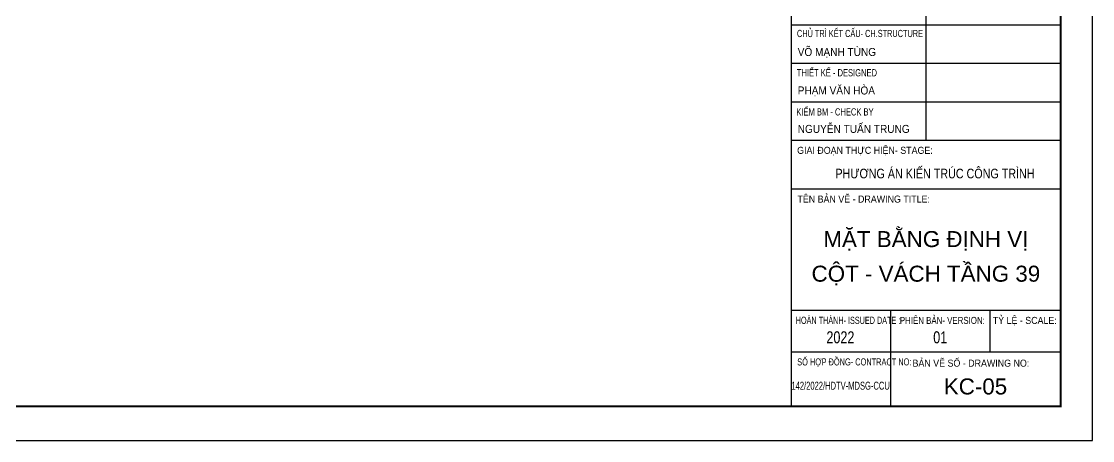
# Model space of a CAD drawing. Header units: millimetres. Extents: x 13965 to 1327256, y -72704 to 46237.
# Drawn here: x 1075454 to 1142347, y -72704 to -46515 of the extents above; entities that cross this region are included whole.
import ezdxf
from ezdxf.enums import TextEntityAlignment as Align

# ---------------------------------------------------------------- set-up
doc = ezdxf.new("R2010")
doc.units = ezdxf.units.MM
doc.header["$MEASUREMENT"] = 0
doc.layers.add('ccu11-Dim', color=8, linetype='Continuous')
doc.layers.add('KT-Net thay', color=7, linetype='Continuous', lineweight=15)
doc.styles.add('51KHUNG TEN$0$khung ten A1$1$Standard', font='', dxfattribs={"width": 0.9})
doc.styles.add('Arial', font='arial.ttf', dxfattribs={"width": 0.7})
doc.styles.get('51KHUNG TEN$0$khung ten A1$1$Standard').set_extended_font_data('.VnArialH')

# ---------------------------------------------------------------- blocks, each defined once
blk = doc.blocks.new('Khung ten_A1', base_point=(-3406704, 253379))
for p, q in [((74690, 58471), (74690, 1072)), ((74690, 58471), (74690, 1072)), ((78895, 14188), (78895, 9382)), ((74690, 12986), (83100, 12986)), ((74690, 11785), (83100, 11785)), ((74690, 11785), (83100, 11785)), ((74690, 11785), (83100, 11785)), ((74690, 11785), (83100, 11785)), ((74690, 10583), (83100, 10583)), ((74690, 10583), (83100, 10583)), ((74690, 9382), (83100, 9382)), ((74690, 9382), (83100, 9382)), ((74690, 7866), (83100, 7866)), ((74690, 7866), (83100, 7866)), ((74690, 7866), (83100, 7866)), ((74690, 4075), (83100, 4075)), ((74690, 4075), (83100, 4075)), ((77788, 4075), (77788, 1072)), ((80892, 4075), (80892, 2774)), ((74690, 2774), (83100, 2774)), ((74690, 2774), (83100, 2774))]:
    blk.add_line(p, q)
at = {"layer": 'Defpoints', "color": 1}
blk.add_lwpolyline([(84100, 0), (84100, 59471), (0, 59471), (0, 0)], close=True, dxfattribs=at)
at = {"layer": 'KT-Net thay', "const_width": 60}
blk.add_lwpolyline([(2700, 1071), (83100, 1071), (83100, 58471), (2700, 58471)], close=True, dxfattribs=at)
at = {"color": 2, "style": '51KHUNG TEN$0$khung ten A1$1$Standard'}
for s, height, width, p in [('Chñ tr× KÕT CÊU- ch.STRUCTURE', 225.27, 0.7, (74870, 12605)), ('ThiÕt kÕ - designed', 225.27, 0.75, (74865, 11378)), ('KiÓm BM - check by', 225.27, 0.75, (74850, 10155)), ('giai ®o¹n thùc hiÖn- stage:', 220.26, 0.9, (74875, 8957)), ('tªn b¶n vÏ - drawing title:', 220.26, 0.9, (74884, 7434)), ('Hoµn thµnh- issued date : ', 225.27, 0.6, (74832, 3644)), ('phiªn b¶n- version:', 220.26, 0.8, (78082, 3644)), ('tû lÖ - scale:', 220.26, 0.9, (80983, 3644)), ('01', 375.4, 0.75, (79124, 3038)), ('sè hîp ®ång- CONTRACT NO:', 220.26, 0.6, (74878, 2347)), ('B¶n vÏ sè - drawing no:', 220.26, 0.9, (78478, 2308))]:
    blk.add_text(s, height=height, dxfattribs=dict(at, width=width)).set_placement(p)
at = {"style": '51KHUNG TEN$0$khung ten A1$1$Standard'}
for s, height, width, p in [('vâ m¹nh tïng', 250.3, 0.9, (74893, 12014)), ('nguyÔn TUÊN TRUNG', 250.3, 0.9, (74893, 9611)), ('PH¦¥NG ¸N KIÕN TRóC C¤NG TR×NH', 300, 0.8, (76071, 8192))]:
    blk.add_text(s, height=height, dxfattribs=dict(at, width=width)).set_placement(p)
at = {"color": 1, "style": '51KHUNG TEN$0$khung ten A1$1$Standard', "width": 0.9}
blk.add_text('PH¹M V¡N HßA', height=250.3, dxfattribs=at).set_placement((74893, 10812))
at = {"color": 2, "style": '51KHUNG TEN$0$khung ten A1$1$Standard'}
for s, height, width, p in [('2022', 375.4, 0.75, (76226, 3038)), ('142/2022/hdtv-mdsg-ccu', 250, 0.65, (76233, 1589))]:
    blk.add_text(s, height=height, dxfattribs=dict(at, width=width)).set_placement(p, align=Align.CENTER)

msp = doc.modelspace()

# ---------------------------------------------------------------- block references
at = {"layer": 'ccu11-Dim', "xscale": 2.000000000621877, "yscale": 2.000000000621877, "zscale": 2.000000000621877}
msp.add_blockref('Khung ten_A1', (-5839261.6, 434054.5), dxfattribs=at)

# ---------------------------------------------------------------- texts
at = {"layer": 'ccu11-Dim', "color": 31, "style": 'Arial'}
for s, p in [('MẶT BẰNG ĐỊNH VỊ', (1131936.7, -60114.9)), ('CỘT - VÁCH TẦNG 39', (1131936.7, -62276.8)), ('KC-05', (1135034.7, -69322.4))]:
    msp.add_text(s, height=1000, dxfattribs=at).set_placement(p, align=Align.MIDDLE_CENTER)

doc.saveas('drawing.dxf')
